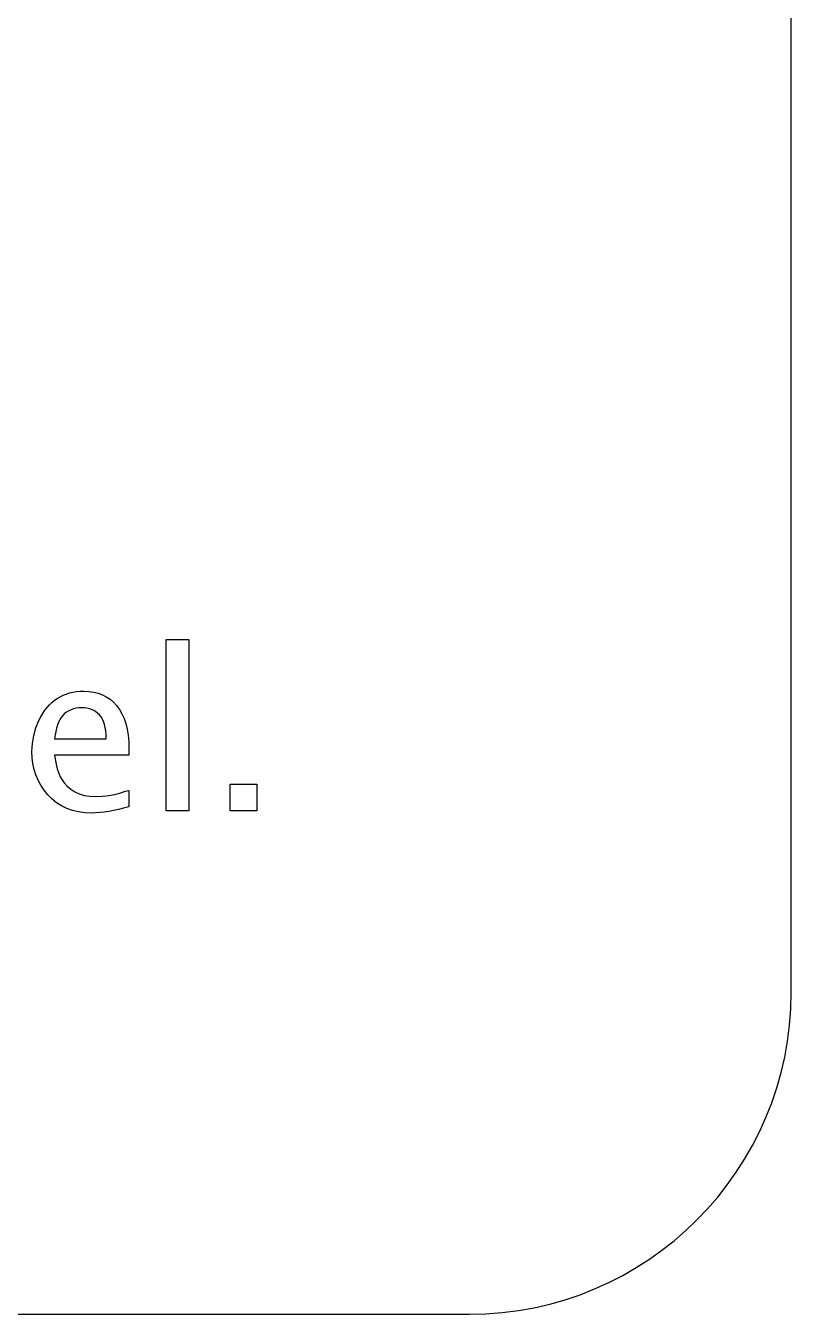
# Model space of a CAD drawing. Header units: inches. Extents: x 0 to 12, y -0.6 to 8.
# Drawn here: x 10.811 to 12, y 0 to 2 of the extents above; entities that cross this region are included whole.
import ezdxf

# ---------------------------------------------------------------- set-up
doc = ezdxf.new("R2010")
doc.units = ezdxf.units.IN
doc.header["$MEASUREMENT"] = 0

msp = doc.modelspace()

# ---------------------------------------------------------------- linework, layer by layer
at = {"color": 7, "linetype": 'Continuous'}
for p, q in [((12, 0.5), (12, 7.5)), ((0.5, 0), (11.5, 0))]:
    msp.add_line(p, q, dxfattribs=at)
at = {"color": 7, "linetype": 'Continuous', "flags": 128}
for points in [[(11.0288, 0.7812), (11.0288, 1.0472), (11.0288, 1.0472), (11.0641, 1.0472), (11.0641, 1.0472), (11.0641, 0.7812), (11.0641, 0.7812), (11.0288, 0.7812)], [(10.9712, 0.7876), (10.9628, 0.7853), (10.9549, 0.7834), (10.9472, 0.7817), (10.9398, 0.7804), (10.9327, 0.7793), (10.9259, 0.7786), (10.9194, 0.7781), (10.9133, 0.778), (10.9133, 0.778), (10.9027, 0.7784), (10.8928, 0.7797), (10.8835, 0.782), (10.8746, 0.7851), (10.8664, 0.7891), (10.8588, 0.7939), (10.8518, 0.7997), (10.8453, 0.8063), (10.8394, 0.8136), (10.8344, 0.8212), (10.8302, 0.8291), (10.8267, 0.8373), (10.824, 0.8458), (10.8221, 0.8547), (10.8209, 0.8639), (10.8205, 0.8734), (10.8205, 0.8734), (10.8212, 0.886), (10.8232, 0.8982), (10.8266, 0.9101), (10.8314, 0.9218), (10.8342, 0.9274), (10.8372, 0.9326), (10.8405, 0.9374), (10.844, 0.9419), (10.8476, 0.9459), (10.8515, 0.9496), (10.8555, 0.953), (10.8598, 0.9559), (10.8643, 0.9585), (10.869, 0.9608), (10.8739, 0.9627), (10.879, 0.9643), (10.8842, 0.9655), (10.8897, 0.9664), (10.8953, 0.9669), (10.9012, 0.9671), (10.9012, 0.9671), (10.909, 0.9667), (10.9163, 0.9657), (10.9233, 0.9639), (10.9299, 0.9615), (10.936, 0.9583), (10.9418, 0.9545), (10.9472, 0.95), (10.9521, 0.9447), (10.9566, 0.9387), (10.9604, 0.9321), (10.9637, 0.9248), (10.9664, 0.9168), (10.9685, 0.908), (10.97, 0.8986), (10.9709, 0.8885), (10.9712, 0.8777), (10.9712, 0.8777), (10.9712, 0.8677), (10.9712, 0.8677), (10.8558, 0.8677), (10.8558, 0.8677), (10.8565, 0.8619), (10.8574, 0.8565), (10.8585, 0.8514), (10.8597, 0.8466), (10.8611, 0.8422), (10.8627, 0.8381), (10.8644, 0.8344), (10.8662, 0.831), (10.8704, 0.8249), (10.8754, 0.8195), (10.8809, 0.8148), (10.887, 0.8108), (10.8939, 0.8077), (10.9017, 0.8054), (10.9104, 0.8041), (10.92, 0.8036), (10.92, 0.8036), (10.9301, 0.804), (10.9402, 0.8051), (10.9429, 0.8056), (10.9459, 0.8062), (10.9493, 0.807), (10.953, 0.8079), (10.957, 0.809), (10.9614, 0.8103), (10.9661, 0.8117), (10.9712, 0.8132), (10.9712, 0.8132), (10.9712, 0.7876)], [(10.8558, 0.8934), (10.9359, 0.8934), (10.9359, 0.8934), (10.9357, 0.8996), (10.9352, 0.9054), (10.9344, 0.9107), (10.9332, 0.9156), (10.9317, 0.9199), (10.9299, 0.9239), (10.9278, 0.9273), (10.9253, 0.9303), (10.9225, 0.9329), (10.9196, 0.9352), (10.9165, 0.9371), (10.9132, 0.9387), (10.9097, 0.9399), (10.906, 0.9407), (10.9021, 0.9413), (10.8981, 0.9414), (10.8981, 0.9414), (10.8935, 0.9412), (10.8892, 0.9407), (10.8851, 0.9397), (10.8813, 0.9384), (10.8777, 0.9368), (10.8744, 0.9347), (10.8713, 0.9323), (10.8685, 0.9295), (10.866, 0.9263), (10.8638, 0.9227), (10.8618, 0.9188), (10.86, 0.9145), (10.8586, 0.9097), (10.8574, 0.9047), (10.8564, 0.8992), (10.8558, 0.8934)], [(11.1282, 0.7812), (11.1282, 0.8229), (11.1282, 0.8229), (11.1699, 0.8229), (11.1699, 0.8229), (11.1699, 0.7812), (11.1699, 0.7812), (11.1282, 0.7812)]]:
    msp.add_lwpolyline(points, dxfattribs=at)
at = {"color": 7, "linetype": 'Continuous'}
msp.add_arc((11.5, 0.5), 0.5, 270, 0, dxfattribs=at)

doc.saveas('drawing.dxf')
